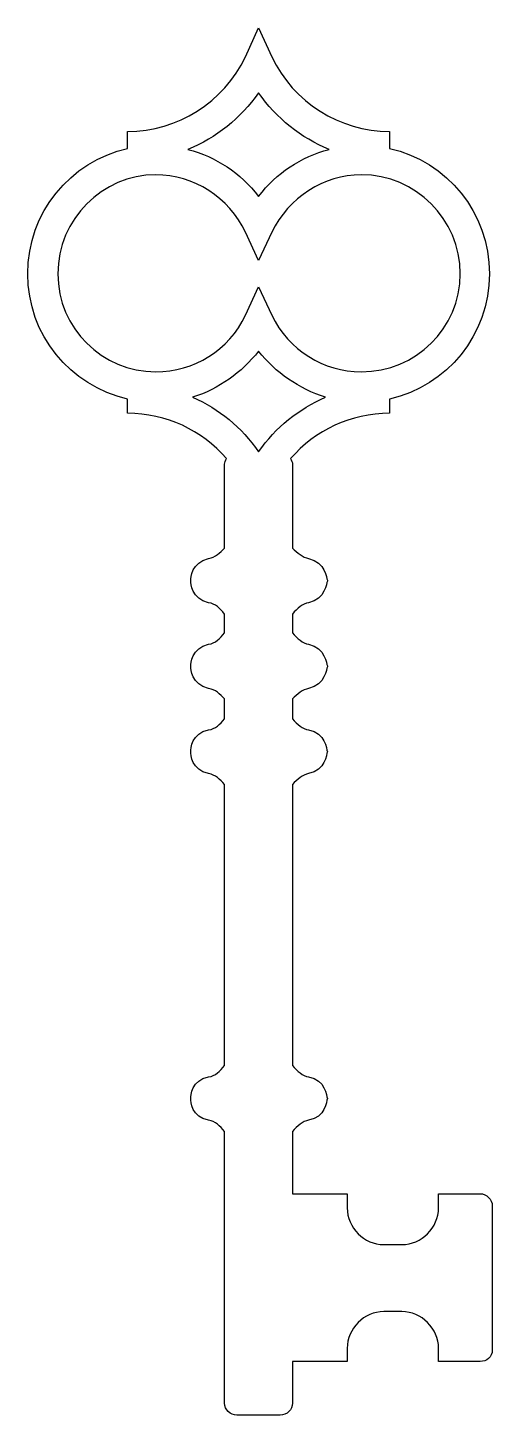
# Model space of a CAD drawing. Header units: centimetres. Extents: x -3.5 to 3.5, y -10.5 to 10.5.
import ezdxf

# ---------------------------------------------------------------- set-up
doc = ezdxf.new("R2010")
doc.units = ezdxf.units.CM
doc.header["$MEASUREMENT"] = 0
doc.layers.add('Layer 1', color=7, linetype='Continuous')

msp = doc.modelspace()

# ---------------------------------------------------------------- linework, layer by layer
at = {"layer": 'Layer 1'}
for points, knots in [([(3.3212, -7.12614), (3.3212, -7.12614), (2.69538, -7.12614), (2.69538, -7.12614), (2.69538, -7.12614), (2.69538, -7.12614), (2.69538, -7.3395), (2.69538, -7.3395), (2.69538, -7.3395), (2.69538, -7.63851), (2.43934, -7.89436), (2.14071, -7.89436), (2.14071, -7.89436), (2.14071, -7.89436), (1.87022, -7.89436), (1.87022, -7.89436), (1.87022, -7.89436), (1.57156, -7.89436), (1.31555, -7.63851), (1.31555, -7.3395), (1.31555, -7.3395), (1.31555, -7.3395), (1.31555, -7.12614), (1.31555, -7.12614), (1.31555, -7.12614), (1.31555, -7.12614), (0.4906, -7.12614), (0.4906, -7.12614), (0.4906, -7.12614), (0.4906, -7.12614), (0.4906, -6.18735), (0.4906, -6.18735), (0.4906, -6.18735), (0.56177, -6.10207), (0.64705, -6.03109), (0.73232, -6.01683), (0.73232, -6.01683), (0.98854, -5.97399), (1.00262, -5.73246), (1.01691, -5.68962), (1.01691, -5.68962), (1.01691, -5.68962), (1.01691, -5.68962), (1.01691, -5.68962), (1.01691, -5.68962), (1.01691, -5.68962), (1.01691, -5.68962), (1.01691, -5.68962), (1.01691, -5.68962), (1.01691, -5.68962), (1.01691, -5.68962), (1.01691, -5.68962), (1.01691, -5.68962), (1.01691, -5.68962), (1.01691, -5.68962), (1.01691, -5.68962), (1.01691, -5.68962), (1.00262, -5.64718), (0.98855, -5.40514), (0.73232, -5.36252), (0.73232, -5.36252), (0.64704, -5.34826), (0.5618, -5.27724), (0.4906, -5.19178), (0.4906, -5.19178), (0.4906, -5.19178), (0.4906, -0.95299), (0.4906, -0.95299), (0.4906, -0.95299), (0.56177, -0.86771), (0.64705, -0.8108), (0.73232, -0.78247), (0.73232, -0.78247), (0.98854, -0.73963), (1.00262, -0.49791), (1.01691, -0.45526), (1.01691, -0.45526), (1.01691, -0.45526), (1.01691, -0.45526), (1.01691, -0.45526), (1.01691, -0.45526), (1.01691, -0.45526), (1.01691, -0.45526), (1.01691, -0.45526), (1.01691, -0.45526), (1.01691, -0.45526), (1.01691, -0.45526), (1.01691, -0.45526), (1.01691, -0.45526), (1.01691, -0.45526), (1.01691, -0.45526), (1.01691, -0.45526), (1.01691, -0.45526), (1.00262, -0.41264), (0.98855, -0.1707), (0.73232, -0.12805), (0.73232, -0.12805), (0.64704, -0.11376), (0.5618, -0.04277), (0.4906, 0.04269), (0.4906, 0.04269), (0.4906, 0.04269), (0.4906, 0.34135), (0.4906, 0.34135), (0.4906, 0.34135), (0.56177, 0.41252), (0.64705, 0.48354), (0.73232, 0.49782), (0.73232, 0.49782), (0.98854, 0.55473), (1.00262, 0.79646), (1.01691, 0.825), (1.01691, 0.825), (1.01691, 0.825), (1.01691, 0.825), (1.01691, 0.825), (1.01691, 0.825), (1.01691, 0.825), (1.01691, 0.8391), (1.01691, 0.8391), (1.01691, 0.8391), (1.01691, 0.8391), (1.01691, 0.8391), (1.01691, 0.8391), (1.01691, 0.8391), (1.01691, 0.8391), (1.01691, 0.8391), (1.01691, 0.8391), (1.01691, 0.8391), (1.00262, 0.86765), (0.98855, 1.10937), (0.73232, 1.16631), (0.73232, 1.16631), (0.64704, 1.1806), (0.5618, 1.25159), (0.4906, 1.33705), (0.4906, 1.33705), (0.4906, 1.33705), (0.4906, 1.62142), (0.4906, 1.62142), (0.4906, 1.62142), (0.56177, 1.70688), (0.64705, 1.77789), (0.73232, 1.79216), (0.73232, 1.79216), (0.98854, 1.84907), (1.00262, 2.09082), (1.01691, 2.11937), (1.01691, 2.11937), (1.01691, 2.11937), (1.01691, 2.11937), (1.01691, 2.11937), (1.01691, 2.11937), (1.01691, 2.11937), (1.01691, 2.11937), (1.01691, 2.11937), (1.01691, 2.11937), (1.01691, 2.13366), (1.01691, 2.13366), (1.01691, 2.13366), (1.01691, 2.13366), (1.01691, 2.13366), (1.01691, 2.13366), (1.01691, 2.13366), (1.01691, 2.13366), (1.00262, 2.16202), (0.98855, 2.40375), (0.73232, 2.46066), (0.73232, 2.46066), (0.64704, 2.47495), (0.5618, 2.54612), (0.4906, 2.61713), (0.4906, 2.61713), (0.4906, 2.61713), (0.4906, 3.88311), (0.4906, 3.88311), (0.4906, 3.88311), (0.4906, 3.91166), (0.47652, 3.94002), (0.46224, 3.96857), (0.46224, 3.96857), (0.83189, 4.39513), (1.37246, 4.65114), (1.95565, 4.65114), (1.95565, 4.65114), (1.95565, 4.65114), (1.95565, 4.8645), (1.95565, 4.8645), (1.95565, 4.8645), (2.82325, 5.06378), (3.46335, 5.83184), (3.46335, 6.75632), (3.46335, 6.75632), (3.46335, 7.68101), (2.82324, 8.44904), (1.95565, 8.64814), (1.95565, 8.64814), (1.95565, 8.64814), (1.95565, 8.90415), (1.95565, 8.90415), (1.95565, 8.90415), (1.2019, 8.90415), (0.50467, 9.34518), (0.17768, 10.02794), (0.17768, 10.02794), (0.17768, 10.02794), (-0.02142, 10.46873), (-0.02142, 10.46873), (-0.02142, 10.46873), (-0.02142, 10.46873), (-0.2207, 10.02791), (-0.2207, 10.02791), (-0.2207, 10.02791), (-0.5477, 9.34515), (-1.24474, 8.90412), (-1.99867, 8.90412), (-1.99867, 8.90412), (-1.99867, 8.90412), (-1.99867, 8.64811), (-1.99867, 8.64811), (-1.99867, 8.64811), (-2.86627, 8.44901), (-3.50622, 7.68097), (-3.50622, 6.75628), (-3.50622, 6.75628), (-3.50622, 5.8318), (-2.86627, 5.06374), (-1.99868, 4.86446), (-1.99868, 4.86446), (-1.99868, 4.86446), (-1.99868, 4.6511), (-1.99868, 4.6511), (-1.99868, 4.6511), (-1.41527, 4.6511), (-0.87489, 4.39509), (-0.50508, 3.96853), (-0.50508, 3.96853), (-0.51934, 3.93998), (-0.53363, 3.91162), (-0.53363, 3.88307), (-0.53363, 3.88307), (-0.53363, 3.88307), (-0.53363, 2.61709), (-0.53363, 2.61709), (-0.53363, 2.61709), (-0.60462, 2.54608), (-0.67561, 2.4749), (-0.77535, 2.46062), (-0.77535, 2.46062), (-1.03139, 2.40371), (-1.04565, 2.16196), (-1.04565, 2.13362), (-1.04565, 2.13362), (-1.04565, 2.13362), (-1.04565, 2.13362), (-1.04565, 2.13362), (-1.04565, 2.13362), (-1.04565, 2.13362), (-1.04565, 2.13362), (-1.04565, 2.11933), (-1.04565, 2.11933), (-1.04565, 2.11933), (-1.04565, 2.11933), (-1.04565, 2.11933), (-1.04565, 2.11933), (-1.04565, 2.11933), (-1.04565, 2.11933), (-1.04565, 2.11933), (-1.04565, 2.11933), (-1.04565, 2.09078), (-1.03139, 1.84903), (-0.77535, 1.79212), (-0.77535, 1.79212), (-0.6756, 1.77783), (-0.60461, 1.70684), (-0.53363, 1.62138), (-0.53363, 1.62138), (-0.53363, 1.62138), (-0.53363, 1.33701), (-0.53363, 1.33701), (-0.53363, 1.33701), (-0.60462, 1.25155), (-0.67561, 1.18054), (-0.77535, 1.16627), (-0.77535, 1.16627), (-1.03139, 1.10936), (-1.04565, 0.86761), (-1.04565, 0.83906), (-1.04565, 0.83906), (-1.04565, 0.83906), (-1.04565, 0.83906), (-1.04565, 0.83906), (-1.04565, 0.83906), (-1.04565, 0.83906), (-1.04565, 0.83906), (-1.04565, 0.83906), (-1.04565, 0.83906), (-1.04565, 0.83906), (-1.04565, 0.82496), (-1.04565, 0.82496), (-1.04565, 0.82496), (-1.04565, 0.82496), (-1.04565, 0.82496), (-1.04565, 0.82496), (-1.04565, 0.82496), (-1.04565, 0.79641), (-1.03139, 0.55469), (-0.77535, 0.49778), (-0.77535, 0.49778), (-0.6756, 0.48349), (-0.60461, 0.4125), (-0.53363, 0.34131), (-0.53363, 0.34131), (-0.53363, 0.34131), (-0.53363, 0.04265), (-0.53363, 0.04265), (-0.53363, 0.04265), (-0.60462, -0.04281), (-0.67561, -0.11382), (-0.77535, -0.12809), (-0.77535, -0.12809), (-1.03139, -0.17071), (-1.04565, -0.41265), (-1.04565, -0.4553), (-1.04565, -0.4553), (-1.04565, -0.4553), (-1.04565, -0.4553), (-1.04565, -0.4553), (-1.04565, -0.4553), (-1.04565, -0.4553), (-1.04565, -0.4553), (-1.04565, -0.4553), (-1.04565, -0.4553), (-1.04565, -0.4553), (-1.04565, -0.4553), (-1.04565, -0.4553), (-1.04565, -0.4553), (-1.04565, -0.4553), (-1.04565, -0.4553), (-1.04565, -0.4553), (-1.04565, -0.4553), (-1.04565, -0.49792), (-1.03139, -0.73967), (-0.77535, -0.78251), (-0.77535, -0.78251), (-0.6756, -0.81085), (-0.60461, -0.86779), (-0.53363, -0.95303), (-0.53363, -0.95303), (-0.53363, -0.95303), (-0.53363, -5.19179), (-0.53363, -5.19179), (-0.53363, -5.19179), (-0.60462, -5.27725), (-0.67561, -5.34826), (-0.77535, -5.36253), (-0.77535, -5.36253), (-1.03139, -5.40515), (-1.04565, -5.64722), (-1.04565, -5.68963), (-1.04565, -5.68963), (-1.04565, -5.68963), (-1.04565, -5.68963), (-1.04565, -5.68963), (-1.04565, -5.68963), (-1.04565, -5.68963), (-1.04565, -5.68963), (-1.04565, -5.68963), (-1.04565, -5.68963), (-1.04565, -5.68963), (-1.04565, -5.68963), (-1.04565, -5.68963), (-1.04565, -5.68963), (-1.04565, -5.68963), (-1.04565, -5.68963), (-1.04565, -5.68963), (-1.04565, -5.68963), (-1.04565, -5.73247), (-1.03139, -5.974), (-0.77535, -6.01684), (-0.77535, -6.01684), (-0.6756, -6.0311), (-0.60461, -6.10212), (-0.53363, -6.18736), (-0.53363, -6.18736), (-0.53363, -6.18736), (-0.53363, -10.28396), (-0.53363, -10.28396), (-0.53363, -10.28396), (-0.53363, -10.3835), (-0.44817, -10.46875), (-0.34861, -10.46875), (-0.34861, -10.46875), (-0.34861, -10.46875), (0.30561, -10.46876), (0.30561, -10.46876), (0.30561, -10.46876), (0.40517, -10.46876), (0.49063, -10.38348), (0.49063, -10.28398), (0.49063, -10.28398), (0.49063, -10.28398), (0.49063, -9.65813), (0.49063, -9.65813), (0.49063, -9.65813), (0.49063, -9.65813), (1.31557, -9.65813), (1.31557, -9.65813), (1.31557, -9.65813), (1.31557, -9.65813), (1.31557, -9.45903), (1.31557, -9.45903), (1.31557, -9.45903), (1.31557, -9.16039), (1.57158, -8.90417), (1.87024, -8.90417), (1.87024, -8.90417), (1.87024, -8.90417), (2.14073, -8.90417), (2.14073, -8.90417), (2.14073, -8.90417), (2.43937, -8.90417), (2.6954, -9.16039), (2.6954, -9.45903), (2.6954, -9.45903), (2.6954, -9.45903), (2.6954, -9.65813), (2.6954, -9.65813), (2.6954, -9.65813), (2.6954, -9.65813), (3.32122, -9.65813), (3.32122, -9.65813), (3.32122, -9.65813), (3.42078, -9.65813), (3.50624, -9.58712), (3.50624, -9.48755), (3.50624, -9.48755), (3.50624, -9.48755), (3.50624, -7.31135), (3.50624, -7.31135), (3.50624, -7.31135), (3.50622, -7.21176), (3.42076, -7.12614), (3.3212, -7.12614)], [0, 0, 0, 0, 0.00892857, 0.00892857, 0.00892857, 0.00892857, 0.01785714, 0.01785714, 0.01785714, 0.01785714, 0.02678571, 0.02678571, 0.02678571, 0.02678571, 0.03571429, 0.03571429, 0.03571429, 0.03571429, 0.04464286, 0.04464286, 0.04464286, 0.04464286, 0.05357143, 0.05357143, 0.05357143, 0.05357143, 0.0625, 0.0625, 0.0625, 0.0625, 0.07142857, 0.07142857, 0.07142857, 0.07142857, 0.08035714, 0.08035714, 0.08035714, 0.08035714, 0.08928571, 0.08928571, 0.08928571, 0.08928571, 0.09821429, 0.09821429, 0.09821429, 0.09821429, 0.10714286, 0.10714286, 0.10714286, 0.10714286, 0.11607143, 0.11607143, 0.11607143, 0.11607143, 0.125, 0.125, 0.125, 0.125, 0.13392857, 0.13392857, 0.13392857, 0.13392857, 0.14285714, 0.14285714, 0.14285714, 0.14285714, 0.15178571, 0.15178571, 0.15178571, 0.15178571, 0.16071429, 0.16071429, 0.16071429, 0.16071429, 0.16964286, 0.16964286, 0.16964286, 0.16964286, 0.17857143, 0.17857143, 0.17857143, 0.17857143, 0.1875, 0.1875, 0.1875, 0.1875, 0.19642857, 0.19642857, 0.19642857, 0.19642857, 0.20535714, 0.20535714, 0.20535714, 0.20535714, 0.21428571, 0.21428571, 0.21428571, 0.21428571, 0.22321429, 0.22321429, 0.22321429, 0.22321429, 0.23214286, 0.23214286, 0.23214286, 0.23214286, 0.24107143, 0.24107143, 0.24107143, 0.24107143, 0.25, 0.25, 0.25, 0.25, 0.25892857, 0.25892857, 0.25892857, 0.25892857, 0.26785714, 0.26785714, 0.26785714, 0.26785714, 0.27678571, 0.27678571, 0.27678571, 0.27678571, 0.28571429, 0.28571429, 0.28571429, 0.28571429, 0.29464286, 0.29464286, 0.29464286, 0.29464286, 0.30357143, 0.30357143, 0.30357143, 0.30357143, 0.3125, 0.3125, 0.3125, 0.3125, 0.32142857, 0.32142857, 0.32142857, 0.32142857, 0.33035714, 0.33035714, 0.33035714, 0.33035714, 0.33928571, 0.33928571, 0.33928571, 0.33928571, 0.34821429, 0.34821429, 0.34821429, 0.34821429, 0.35714286, 0.35714286, 0.35714286, 0.35714286, 0.36607143, 0.36607143, 0.36607143, 0.36607143, 0.375, 0.375, 0.375, 0.375, 0.38392857, 0.38392857, 0.38392857, 0.38392857, 0.39285714, 0.39285714, 0.39285714, 0.39285714, 0.40178571, 0.40178571, 0.40178571, 0.40178571, 0.41071429, 0.41071429, 0.41071429, 0.41071429, 0.41964286, 0.41964286, 0.41964286, 0.41964286, 0.42857143, 0.42857143, 0.42857143, 0.42857143, 0.4375, 0.4375, 0.4375, 0.4375, 0.44642857, 0.44642857, 0.44642857, 0.44642857, 0.45535714, 0.45535714, 0.45535714, 0.45535714, 0.46428571, 0.46428571, 0.46428571, 0.46428571, 0.47321429, 0.47321429, 0.47321429, 0.47321429, 0.48214286, 0.48214286, 0.48214286, 0.48214286, 0.49107143, 0.49107143, 0.49107143, 0.49107143, 0.5, 0.5, 0.5, 0.5, 0.50892857, 0.50892857, 0.50892857, 0.50892857, 0.51785714, 0.51785714, 0.51785714, 0.51785714, 0.52678571, 0.52678571, 0.52678571, 0.52678571, 0.53571429, 0.53571429, 0.53571429, 0.53571429, 0.54464286, 0.54464286, 0.54464286, 0.54464286, 0.55357143, 0.55357143, 0.55357143, 0.55357143, 0.5625, 0.5625, 0.5625, 0.5625, 0.57142857, 0.57142857, 0.57142857, 0.57142857, 0.58035714, 0.58035714, 0.58035714, 0.58035714, 0.58928571, 0.58928571, 0.58928571, 0.58928571, 0.59821429, 0.59821429, 0.59821429, 0.59821429, 0.60714286, 0.60714286, 0.60714286, 0.60714286, 0.61607143, 0.61607143, 0.61607143, 0.61607143, 0.625, 0.625, 0.625, 0.625, 0.63392857, 0.63392857, 0.63392857, 0.63392857, 0.64285714, 0.64285714, 0.64285714, 0.64285714, 0.65178571, 0.65178571, 0.65178571, 0.65178571, 0.66071429, 0.66071429, 0.66071429, 0.66071429, 0.66964286, 0.66964286, 0.66964286, 0.66964286, 0.67857143, 0.67857143, 0.67857143, 0.67857143, 0.6875, 0.6875, 0.6875, 0.6875, 0.69642857, 0.69642857, 0.69642857, 0.69642857, 0.70535714, 0.70535714, 0.70535714, 0.70535714, 0.71428571, 0.71428571, 0.71428571, 0.71428571, 0.72321429, 0.72321429, 0.72321429, 0.72321429, 0.73214286, 0.73214286, 0.73214286, 0.73214286, 0.74107143, 0.74107143, 0.74107143, 0.74107143, 0.75, 0.75, 0.75, 0.75, 0.75892857, 0.75892857, 0.75892857, 0.75892857, 0.76785714, 0.76785714, 0.76785714, 0.76785714, 0.77678571, 0.77678571, 0.77678571, 0.77678571, 0.78571429, 0.78571429, 0.78571429, 0.78571429, 0.79464286, 0.79464286, 0.79464286, 0.79464286, 0.80357143, 0.80357143, 0.80357143, 0.80357143, 0.8125, 0.8125, 0.8125, 0.8125, 0.82142857, 0.82142857, 0.82142857, 0.82142857, 0.83035714, 0.83035714, 0.83035714, 0.83035714, 0.83928571, 0.83928571, 0.83928571, 0.83928571, 0.84821429, 0.84821429, 0.84821429, 0.84821429, 0.85714286, 0.85714286, 0.85714286, 0.85714286, 0.86607143, 0.86607143, 0.86607143, 0.86607143, 0.875, 0.875, 0.875, 0.875, 0.88392857, 0.88392857, 0.88392857, 0.88392857, 0.89285714, 0.89285714, 0.89285714, 0.89285714, 0.90178571, 0.90178571, 0.90178571, 0.90178571, 0.91071429, 0.91071429, 0.91071429, 0.91071429, 0.91964286, 0.91964286, 0.91964286, 0.91964286, 0.92857143, 0.92857143, 0.92857143, 0.92857143, 0.9375, 0.9375, 0.9375, 0.9375, 0.94642857, 0.94642857, 0.94642857, 0.94642857, 0.95535714, 0.95535714, 0.95535714, 0.95535714, 0.96428571, 0.96428571, 0.96428571, 0.96428571, 0.97321429, 0.97321429, 0.97321429, 0.97321429, 0.98214286, 0.98214286, 0.98214286, 0.98214286, 1, 1, 1, 1]), ([(-0.02142, 9.48734), (0.24888, 9.10322), (0.61853, 8.80458), (1.04525, 8.63385), (1.04525, 8.63385), (0.6185, 8.52003), (0.24885, 8.2783), (-0.02142, 7.92273), (-0.02142, 7.92273), (-0.29172, 8.27828), (-0.66153, 8.52003), (-1.08827, 8.63385), (-1.08827, 8.63385), (-0.66152, 8.80458), (-0.29172, 9.10321), (-0.02142, 9.48734)], [0, 0, 0, 0, 0.2, 0.2, 0.2, 0.2, 0.4, 0.4, 0.4, 0.4, 0.6, 0.6, 0.6, 0.6, 1, 1, 1, 1]), ([(-3.05132, 6.75628), (-3.05132, 7.58122), (-2.38264, 8.24991), (-1.57196, 8.24991), (-1.57196, 8.24991), (-1.00284, 8.24991), (-0.46246, 7.90844), (-0.22073, 7.38213), (-0.22073, 7.38213), (-0.22073, 7.38213), (-0.02145, 6.95538), (-0.02145, 6.95538), (-0.02145, 6.95538), (-0.02145, 6.95538), (0.17765, 7.38213), (0.17765, 7.38213), (0.17765, 7.38213), (0.43366, 7.90844), (0.95994, 8.24991), (1.52888, 8.24991), (1.52888, 8.24991), (2.35404, 8.24991), (3.02232, 7.58123), (3.02232, 6.75628), (3.02232, 6.75628), (3.02232, 5.93133), (2.35401, 5.27692), (1.52888, 5.27692), (1.52888, 5.27692), (0.95995, 5.27692), (0.43364, 5.60413), (0.17765, 6.13041), (0.17765, 6.13041), (0.17765, 6.13041), (-0.02145, 6.55716), (-0.02145, 6.55716), (-0.02145, 6.55716), (-0.02145, 6.55716), (-0.22073, 6.13041), (-0.22073, 6.13041), (-0.22073, 6.13041), (-0.46248, 5.6041), (-1.00286, 5.27692), (-1.57196, 5.27692), (-1.57196, 5.27692), (-2.38261, 5.27692), (-3.05132, 5.93134), (-3.05132, 6.75628)], [0, 0, 0, 0, 0.07692308, 0.07692308, 0.07692308, 0.07692308, 0.15384615, 0.15384615, 0.15384615, 0.15384615, 0.23076923, 0.23076923, 0.23076923, 0.23076923, 0.30769231, 0.30769231, 0.30769231, 0.30769231, 0.38461538, 0.38461538, 0.38461538, 0.38461538, 0.46153846, 0.46153846, 0.46153846, 0.46153846, 0.53846154, 0.53846154, 0.53846154, 0.53846154, 0.61538462, 0.61538462, 0.61538462, 0.61538462, 0.69230769, 0.69230769, 0.69230769, 0.69230769, 0.76923077, 0.76923077, 0.76923077, 0.76923077, 0.84615385, 0.84615385, 0.84615385, 0.84615385, 1, 1, 1, 1]), ([(-1.0171, 4.89301), (-0.6189, 5.02091), (-0.27743, 5.26284), (-0.02142, 5.59005), (-0.02142, 5.59005), (0.23459, 5.26284), (0.59016, 5.02093), (0.98855, 4.89301), (0.98855, 4.89301), (0.59017, 4.72227), (0.23459, 4.4379), (-0.02142, 4.06807), (-0.02142, 4.06807), (-0.27743, 4.4379), (-0.6189, 4.72227), (-1.0171, 4.89301)], [0, 0, 0, 0, 0.2, 0.2, 0.2, 0.2, 0.4, 0.4, 0.4, 0.4, 0.6, 0.6, 0.6, 0.6, 1, 1, 1, 1])]:
    msp.add_open_spline(points, degree=3, knots=knots, dxfattribs=at)

doc.saveas('drawing.dxf')
